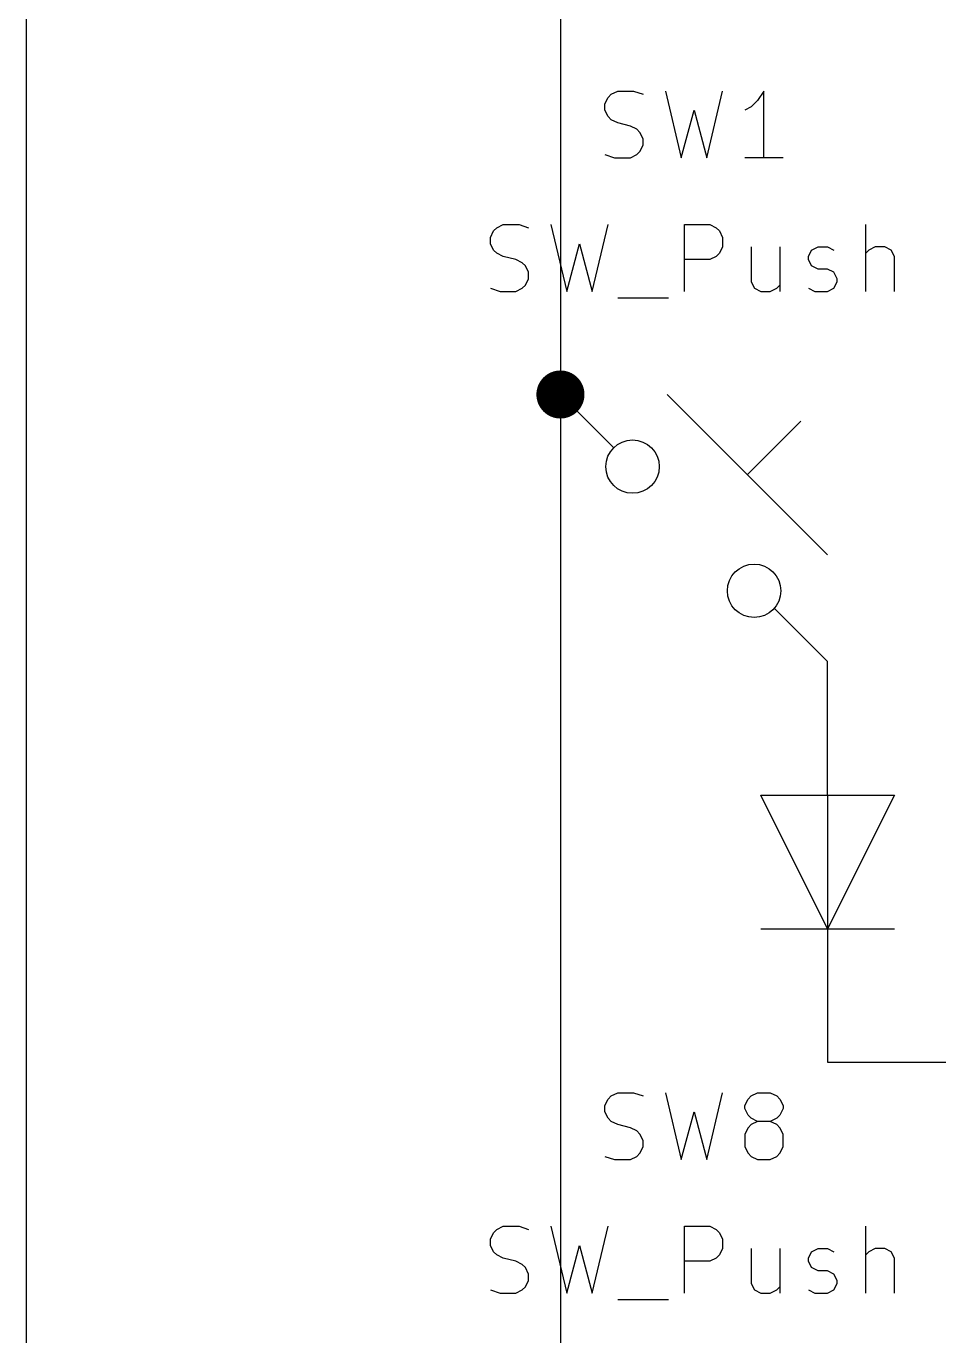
# Model space of a CAD drawing. Header units: inches. Extents: x 0.4 to 11.3, y -7.9 to -0.4.
# Drawn here: x 7.15 to 7.833, y -2.355 to -1.374 of the extents above; entities that cross this region are included whole.
import ezdxf

# ---------------------------------------------------------------- set-up
doc = ezdxf.new("R2010")
doc.units = ezdxf.units.IN
doc.header["$MEASUREMENT"] = 0
for name, color, linetype in [('GREENSIXTYFIVE', 129, 'CONTINUOUS'), ('LIGHTBLUE', 172, 'CONTINUOUS'), ('LIGHTGREEN', 92, 'CONTINUOUS'), ('RED', 14, 'CONTINUOUS')]:
    doc.layers.add(name, color=color, linetype=linetype)

msp = doc.modelspace()

# ---------------------------------------------------------------- linework, layer by layer
at = {"layer": 'GREENSIXTYFIVE', "linetype": 'CONTINUOUS'}
for p, q in [((7.58333, -1.43233), (7.58571, -1.42757)), ((7.58333, -1.43233), (7.58571, -1.42757)), ((7.58571, -1.42757), (7.58809, -1.42519)), ((7.58571, -1.42757), (7.58809, -1.42519)), ((7.58809, -1.42519), (7.59286, -1.4228)), ((7.58809, -1.42519), (7.59286, -1.4228)), ((7.59286, -1.4228), (7.60476, -1.4228)), ((7.59286, -1.4228), (7.60476, -1.4228)), ((7.60476, -1.4228), (7.61191, -1.42519)), ((7.60476, -1.4228), (7.61191, -1.42519)), ((7.62857, -1.4228), (7.64048, -1.4728)), ((7.62857, -1.4228), (7.64048, -1.4728)), ((7.65952, -1.4728), (7.67143, -1.4228)), ((7.65952, -1.4728), (7.67143, -1.4228)), ((7.69762, -1.42995), (7.69285, -1.43471)), ((7.69762, -1.42995), (7.69285, -1.43471)), ((7.70238, -1.4228), (7.69762, -1.42995)), ((7.70238, -1.4228), (7.69762, -1.42995)), ((7.70238, -1.4728), (7.70238, -1.4228)), ((7.70238, -1.4728), (7.70238, -1.4228)), ((7.58333, -1.43709), (7.58333, -1.43233)), ((7.58333, -1.43709), (7.58333, -1.43233)), ((7.58571, -1.44185), (7.58333, -1.43709)), ((7.58571, -1.44185), (7.58333, -1.43709)), ((7.64048, -1.4728), (7.65, -1.43709)), ((7.64048, -1.4728), (7.65, -1.43709)), ((7.65, -1.43709), (7.65952, -1.4728)), ((7.65, -1.43709), (7.65952, -1.4728)), ((7.69285, -1.43471), (7.68809, -1.43709)), ((7.69285, -1.43471), (7.68809, -1.43709)), ((7.58809, -1.44423), (7.58571, -1.44185)), ((7.58809, -1.44423), (7.58571, -1.44185)), ((7.59286, -1.44661), (7.58809, -1.44423)), ((7.59286, -1.44661), (7.58809, -1.44423)), ((7.60238, -1.449), (7.59286, -1.44661)), ((7.60238, -1.449), (7.59286, -1.44661)), ((7.60714, -1.45137), (7.60238, -1.449)), ((7.60714, -1.45137), (7.60238, -1.449)), ((7.60952, -1.45376), (7.60714, -1.45137)), ((7.60952, -1.45376), (7.60714, -1.45137)), ((7.61191, -1.45852), (7.60952, -1.45376)), ((7.61191, -1.45852), (7.60952, -1.45376)), ((7.61191, -1.46328), (7.61191, -1.45852)), ((7.61191, -1.46328), (7.61191, -1.45852)), ((7.58333, -1.47043), (7.59048, -1.4728)), ((7.58333, -1.47043), (7.59048, -1.4728)), ((7.60238, -1.4728), (7.60714, -1.47043)), ((7.60238, -1.4728), (7.60714, -1.47043)), ((7.60714, -1.47043), (7.60952, -1.46804)), ((7.60714, -1.47043), (7.60952, -1.46804)), ((7.60952, -1.46804), (7.61191, -1.46328)), ((7.60952, -1.46804), (7.61191, -1.46328)), ((7.59048, -1.4728), (7.60238, -1.4728)), ((7.59048, -1.4728), (7.60238, -1.4728)), ((7.71667, -1.4728), (7.68809, -1.4728)), ((7.71667, -1.4728), (7.68809, -1.4728)), ((7.49762, -1.53233), (7.5, -1.52757)), ((7.49762, -1.53233), (7.5, -1.52757)), ((7.5, -1.52757), (7.50238, -1.52519)), ((7.5, -1.52757), (7.50238, -1.52519)), ((7.50238, -1.52519), (7.50715, -1.5228)), ((7.50238, -1.52519), (7.50715, -1.5228)), ((7.50715, -1.5228), (7.51905, -1.5228)), ((7.50715, -1.5228), (7.51905, -1.5228)), ((7.51905, -1.5228), (7.52619, -1.52519)), ((7.51905, -1.5228), (7.52619, -1.52519)), ((7.54286, -1.5228), (7.55476, -1.5728)), ((7.54286, -1.5228), (7.55476, -1.5728)), ((7.57381, -1.5728), (7.58572, -1.5228)), ((7.57381, -1.5728), (7.58572, -1.5228)), ((7.64285, -1.5728), (7.64285, -1.5228)), ((7.64285, -1.5228), (7.6619, -1.5228)), ((7.64285, -1.5728), (7.64285, -1.5228)), ((7.64285, -1.5228), (7.6619, -1.5228)), ((7.6619, -1.5228), (7.66667, -1.52519)), ((7.6619, -1.5228), (7.66667, -1.52519)), ((7.66667, -1.52519), (7.66905, -1.52757)), ((7.66667, -1.52519), (7.66905, -1.52757)), ((7.66905, -1.52757), (7.67143, -1.53233)), ((7.66905, -1.52757), (7.67143, -1.53233)), ((7.77857, -1.5728), (7.77857, -1.5228)), ((7.77857, -1.5728), (7.77857, -1.5228)), ((7.49762, -1.53709), (7.49762, -1.53233)), ((7.49762, -1.53709), (7.49762, -1.53233)), ((7.5, -1.54185), (7.49762, -1.53709)), ((7.5, -1.54185), (7.49762, -1.53709)), ((7.55476, -1.5728), (7.56429, -1.53709)), ((7.55476, -1.5728), (7.56429, -1.53709)), ((7.56429, -1.53709), (7.57381, -1.5728)), ((7.56429, -1.53709), (7.57381, -1.5728)), ((7.67143, -1.53233), (7.67143, -1.53947)), ((7.67143, -1.53233), (7.67143, -1.53947)), ((7.50238, -1.54423), (7.5, -1.54185)), ((7.50238, -1.54423), (7.5, -1.54185)), ((7.50715, -1.54661), (7.50238, -1.54423)), ((7.50715, -1.54661), (7.50238, -1.54423)), ((7.51667, -1.549), (7.50715, -1.54661)), ((7.51667, -1.549), (7.50715, -1.54661)), ((7.52143, -1.55137), (7.51667, -1.549)), ((7.52143, -1.55137), (7.51667, -1.549)), ((7.6619, -1.549), (7.64285, -1.549)), ((7.6619, -1.549), (7.64285, -1.549)), ((7.66667, -1.54661), (7.6619, -1.549)), ((7.66667, -1.54661), (7.6619, -1.549)), ((7.66905, -1.54423), (7.66667, -1.54661)), ((7.66905, -1.54423), (7.66667, -1.54661)), ((7.67143, -1.53947), (7.66905, -1.54423)), ((7.67143, -1.53947), (7.66905, -1.54423)), ((7.69285, -1.53947), (7.69285, -1.56566)), ((7.69285, -1.53947), (7.69285, -1.56566)), ((7.71428, -1.53947), (7.71428, -1.5728)), ((7.71428, -1.53947), (7.71428, -1.5728)), ((7.73571, -1.54661), (7.73809, -1.54185)), ((7.73571, -1.54661), (7.73809, -1.54185)), ((7.73571, -1.549), (7.73571, -1.54661)), ((7.73571, -1.549), (7.73571, -1.54661)), ((7.73809, -1.55376), (7.73571, -1.549)), ((7.73809, -1.55376), (7.73571, -1.549)), ((7.73809, -1.54185), (7.74285, -1.53947)), ((7.73809, -1.54185), (7.74285, -1.53947)), ((7.74285, -1.53947), (7.75, -1.53947)), ((7.74285, -1.53947), (7.75, -1.53947)), ((7.75, -1.53947), (7.75476, -1.54185)), ((7.75, -1.53947), (7.75476, -1.54185)), ((7.78095, -1.54185), (7.77857, -1.54423)), ((7.78095, -1.54185), (7.77857, -1.54423)), ((7.78571, -1.53947), (7.78095, -1.54185)), ((7.78571, -1.53947), (7.78095, -1.54185)), ((7.79285, -1.53947), (7.78571, -1.53947)), ((7.79285, -1.53947), (7.78571, -1.53947)), ((7.79761, -1.54185), (7.79285, -1.53947)), ((7.79761, -1.54185), (7.79285, -1.53947)), ((7.8, -1.54661), (7.79761, -1.54185)), ((7.8, -1.54661), (7.79761, -1.54185)), ((7.8, -1.5728), (7.8, -1.54661)), ((7.8, -1.5728), (7.8, -1.54661)), ((7.52381, -1.55376), (7.52143, -1.55137)), ((7.52381, -1.55376), (7.52143, -1.55137)), ((7.52619, -1.55852), (7.52381, -1.55376)), ((7.52619, -1.55852), (7.52381, -1.55376)), ((7.52619, -1.56328), (7.52619, -1.55852)), ((7.52619, -1.56328), (7.52619, -1.55852)), ((7.74285, -1.55614), (7.73809, -1.55376)), ((7.74285, -1.55614), (7.73809, -1.55376)), ((7.75, -1.55614), (7.74285, -1.55614)), ((7.75, -1.55614), (7.74285, -1.55614)), ((7.75476, -1.55852), (7.75, -1.55614)), ((7.75476, -1.55852), (7.75, -1.55614)), ((7.75714, -1.56328), (7.75476, -1.55852)), ((7.75714, -1.56328), (7.75476, -1.55852)), ((7.52143, -1.57043), (7.52381, -1.56804)), ((7.52143, -1.57043), (7.52381, -1.56804)), ((7.52381, -1.56804), (7.52619, -1.56328)), ((7.52381, -1.56804), (7.52619, -1.56328)), ((7.69285, -1.56566), (7.69524, -1.57043)), ((7.69285, -1.56566), (7.69524, -1.57043)), ((7.7119, -1.57043), (7.71428, -1.56804)), ((7.7119, -1.57043), (7.71428, -1.56804)), ((7.75476, -1.57043), (7.75714, -1.56566)), ((7.75476, -1.57043), (7.75714, -1.56566)), ((7.75714, -1.56566), (7.75714, -1.56328)), ((7.75714, -1.56566), (7.75714, -1.56328)), ((7.49762, -1.57043), (7.50476, -1.5728)), ((7.49762, -1.57043), (7.50476, -1.5728)), ((7.50476, -1.5728), (7.51667, -1.5728)), ((7.50476, -1.5728), (7.51667, -1.5728)), ((7.51667, -1.5728), (7.52143, -1.57043)), ((7.51667, -1.5728), (7.52143, -1.57043)), ((7.59286, -1.57757), (7.63095, -1.57757)), ((7.59286, -1.57757), (7.63095, -1.57757)), ((7.69524, -1.57043), (7.7, -1.5728)), ((7.69524, -1.57043), (7.7, -1.5728)), ((7.7, -1.5728), (7.70714, -1.5728)), ((7.7, -1.5728), (7.70714, -1.5728)), ((7.70714, -1.5728), (7.7119, -1.57043)), ((7.70714, -1.5728), (7.7119, -1.57043)), ((7.73571, -1.57043), (7.74047, -1.5728)), ((7.73571, -1.57043), (7.74047, -1.5728)), ((7.74047, -1.5728), (7.75, -1.5728)), ((7.74047, -1.5728), (7.75, -1.5728)), ((7.75, -1.5728), (7.75476, -1.57043)), ((7.75, -1.5728), (7.75476, -1.57043)), ((7.58571, -2.17757), (7.58809, -2.17519)), ((7.58571, -2.17757), (7.58809, -2.17519)), ((7.58809, -2.17519), (7.59286, -2.1728)), ((7.58809, -2.17519), (7.59286, -2.1728)), ((7.59286, -2.1728), (7.60476, -2.1728)), ((7.59286, -2.1728), (7.60476, -2.1728)), ((7.60476, -2.1728), (7.61191, -2.17519)), ((7.60476, -2.1728), (7.61191, -2.17519)), ((7.62857, -2.1728), (7.64048, -2.2228)), ((7.62857, -2.1728), (7.64048, -2.2228)), ((7.65952, -2.2228), (7.67143, -2.1728)), ((7.65952, -2.2228), (7.67143, -2.1728)), ((7.69047, -2.17757), (7.69285, -2.17519)), ((7.69047, -2.17757), (7.69285, -2.17519)), ((7.69285, -2.17519), (7.69762, -2.1728)), ((7.69285, -2.17519), (7.69762, -2.1728)), ((7.69762, -2.1728), (7.70714, -2.1728)), ((7.69762, -2.1728), (7.70714, -2.1728)), ((7.70714, -2.1728), (7.7119, -2.17519)), ((7.70714, -2.1728), (7.7119, -2.17519)), ((7.7119, -2.17519), (7.71428, -2.17757)), ((7.7119, -2.17519), (7.71428, -2.17757)), ((7.58333, -2.18233), (7.58571, -2.17757)), ((7.58333, -2.18233), (7.58571, -2.17757)), ((7.58333, -2.18709), (7.58333, -2.18233)), ((7.58333, -2.18709), (7.58333, -2.18233)), ((7.68809, -2.18233), (7.69047, -2.17757)), ((7.68809, -2.18233), (7.69047, -2.17757)), ((7.68809, -2.18471), (7.68809, -2.18233)), ((7.68809, -2.18471), (7.68809, -2.18233)), ((7.69047, -2.18947), (7.68809, -2.18471)), ((7.69047, -2.18947), (7.68809, -2.18471)), ((7.71428, -2.17757), (7.71667, -2.18233)), ((7.71428, -2.17757), (7.71667, -2.18233)), ((7.71667, -2.18471), (7.71428, -2.18947)), ((7.71667, -2.18471), (7.71428, -2.18947)), ((7.71667, -2.18233), (7.71667, -2.18471)), ((7.71667, -2.18233), (7.71667, -2.18471)), ((7.58571, -2.19185), (7.58333, -2.18709)), ((7.58571, -2.19185), (7.58333, -2.18709)), ((7.58809, -2.19423), (7.58571, -2.19185)), ((7.58809, -2.19423), (7.58571, -2.19185)), ((7.59286, -2.19661), (7.58809, -2.19423)), ((7.59286, -2.19661), (7.58809, -2.19423)), ((7.64048, -2.2228), (7.65, -2.18709)), ((7.64048, -2.2228), (7.65, -2.18709)), ((7.65, -2.18709), (7.65952, -2.2228)), ((7.65, -2.18709), (7.65952, -2.2228)), ((7.69285, -2.19185), (7.69047, -2.18947)), ((7.69285, -2.19185), (7.69047, -2.18947)), ((7.69762, -2.19423), (7.69285, -2.19185)), ((7.69762, -2.19423), (7.69285, -2.19185)), ((7.69762, -2.19423), (7.69285, -2.19661)), ((7.69762, -2.19423), (7.69285, -2.19661)), ((7.70714, -2.19423), (7.69762, -2.19423)), ((7.70714, -2.19423), (7.69762, -2.19423)), ((7.7119, -2.19185), (7.70714, -2.19423)), ((7.7119, -2.19185), (7.70714, -2.19423)), ((7.7119, -2.19661), (7.70714, -2.19423)), ((7.7119, -2.19661), (7.70714, -2.19423)), ((7.71428, -2.18947), (7.7119, -2.19185)), ((7.71428, -2.18947), (7.7119, -2.19185)), ((7.60238, -2.199), (7.59286, -2.19661)), ((7.60238, -2.199), (7.59286, -2.19661)), ((7.60714, -2.20137), (7.60238, -2.199)), ((7.60714, -2.20137), (7.60238, -2.199)), ((7.60952, -2.20376), (7.60714, -2.20137)), ((7.60952, -2.20376), (7.60714, -2.20137)), ((7.61191, -2.20852), (7.60952, -2.20376)), ((7.61191, -2.20852), (7.60952, -2.20376)), ((7.69047, -2.199), (7.68809, -2.20376)), ((7.69047, -2.199), (7.68809, -2.20376)), ((7.68809, -2.20376), (7.68809, -2.21328)), ((7.68809, -2.20376), (7.68809, -2.21328)), ((7.69285, -2.19661), (7.69047, -2.199)), ((7.69285, -2.19661), (7.69047, -2.199)), ((7.71428, -2.199), (7.7119, -2.19661)), ((7.71428, -2.199), (7.7119, -2.19661)), ((7.71667, -2.20376), (7.71428, -2.199)), ((7.71667, -2.20376), (7.71428, -2.199)), ((7.71667, -2.21328), (7.71667, -2.20376)), ((7.71667, -2.21328), (7.71667, -2.20376)), ((7.60952, -2.21804), (7.61191, -2.21328)), ((7.60952, -2.21804), (7.61191, -2.21328)), ((7.61191, -2.21328), (7.61191, -2.20852)), ((7.61191, -2.21328), (7.61191, -2.20852)), ((7.68809, -2.21328), (7.69047, -2.21804)), ((7.68809, -2.21328), (7.69047, -2.21804)), ((7.71428, -2.21804), (7.71667, -2.21328)), ((7.71428, -2.21804), (7.71667, -2.21328)), ((7.58333, -2.22043), (7.59048, -2.2228)), ((7.58333, -2.22043), (7.59048, -2.2228)), ((7.59048, -2.2228), (7.60238, -2.2228)), ((7.59048, -2.2228), (7.60238, -2.2228)), ((7.60238, -2.2228), (7.60714, -2.22043)), ((7.60238, -2.2228), (7.60714, -2.22043)), ((7.60714, -2.22043), (7.60952, -2.21804)), ((7.60714, -2.22043), (7.60952, -2.21804)), ((7.69047, -2.21804), (7.69285, -2.22043)), ((7.69047, -2.21804), (7.69285, -2.22043)), ((7.69285, -2.22043), (7.69762, -2.2228)), ((7.69285, -2.22043), (7.69762, -2.2228)), ((7.69762, -2.2228), (7.70714, -2.2228)), ((7.69762, -2.2228), (7.70714, -2.2228)), ((7.70714, -2.2228), (7.7119, -2.22043)), ((7.70714, -2.2228), (7.7119, -2.22043)), ((7.7119, -2.22043), (7.71428, -2.21804)), ((7.7119, -2.22043), (7.71428, -2.21804)), ((7.50238, -2.27519), (7.50715, -2.2728)), ((7.50238, -2.27519), (7.50715, -2.2728)), ((7.50715, -2.2728), (7.51905, -2.2728)), ((7.50715, -2.2728), (7.51905, -2.2728)), ((7.51905, -2.2728), (7.52619, -2.27519)), ((7.51905, -2.2728), (7.52619, -2.27519)), ((7.54286, -2.2728), (7.55476, -2.3228)), ((7.54286, -2.2728), (7.55476, -2.3228)), ((7.57381, -2.3228), (7.58572, -2.2728)), ((7.57381, -2.3228), (7.58572, -2.2728)), ((7.64285, -2.3228), (7.64285, -2.2728)), ((7.64285, -2.2728), (7.6619, -2.2728)), ((7.64285, -2.3228), (7.64285, -2.2728)), ((7.64285, -2.2728), (7.6619, -2.2728)), ((7.6619, -2.2728), (7.66667, -2.27519)), ((7.6619, -2.2728), (7.66667, -2.27519)), ((7.77857, -2.3228), (7.77857, -2.2728)), ((7.77857, -2.3228), (7.77857, -2.2728)), ((7.49762, -2.28233), (7.5, -2.27757)), ((7.49762, -2.28233), (7.5, -2.27757)), ((7.49762, -2.28709), (7.49762, -2.28233)), ((7.49762, -2.28709), (7.49762, -2.28233)), ((7.5, -2.27757), (7.50238, -2.27519)), ((7.5, -2.27757), (7.50238, -2.27519)), ((7.66667, -2.27519), (7.66905, -2.27757)), ((7.66667, -2.27519), (7.66905, -2.27757)), ((7.66905, -2.27757), (7.67143, -2.28233)), ((7.66905, -2.27757), (7.67143, -2.28233)), ((7.67143, -2.28233), (7.67143, -2.28947)), ((7.67143, -2.28233), (7.67143, -2.28947)), ((7.5, -2.29185), (7.49762, -2.28709)), ((7.5, -2.29185), (7.49762, -2.28709)), ((7.50238, -2.29423), (7.5, -2.29185)), ((7.50238, -2.29423), (7.5, -2.29185)), ((7.50715, -2.29661), (7.50238, -2.29423)), ((7.50715, -2.29661), (7.50238, -2.29423)), ((7.55476, -2.3228), (7.56429, -2.28709)), ((7.55476, -2.3228), (7.56429, -2.28709)), ((7.56429, -2.28709), (7.57381, -2.3228)), ((7.56429, -2.28709), (7.57381, -2.3228)), ((7.66905, -2.29423), (7.66667, -2.29661)), ((7.66905, -2.29423), (7.66667, -2.29661)), ((7.67143, -2.28947), (7.66905, -2.29423)), ((7.67143, -2.28947), (7.66905, -2.29423)), ((7.69285, -2.28947), (7.69285, -2.31566)), ((7.69285, -2.28947), (7.69285, -2.31566)), ((7.71428, -2.28947), (7.71428, -2.3228)), ((7.71428, -2.28947), (7.71428, -2.3228)), ((7.73571, -2.29661), (7.73809, -2.29185)), ((7.73571, -2.29661), (7.73809, -2.29185)), ((7.73809, -2.29185), (7.74285, -2.28947)), ((7.73809, -2.29185), (7.74285, -2.28947)), ((7.74285, -2.28947), (7.75, -2.28947)), ((7.74285, -2.28947), (7.75, -2.28947)), ((7.75, -2.28947), (7.75476, -2.29185)), ((7.75, -2.28947), (7.75476, -2.29185)), ((7.78095, -2.29185), (7.77857, -2.29423)), ((7.78095, -2.29185), (7.77857, -2.29423)), ((7.78571, -2.28947), (7.78095, -2.29185)), ((7.78571, -2.28947), (7.78095, -2.29185)), ((7.79285, -2.28947), (7.78571, -2.28947)), ((7.79285, -2.28947), (7.78571, -2.28947)), ((7.79761, -2.29185), (7.79285, -2.28947)), ((7.79761, -2.29185), (7.79285, -2.28947)), ((7.8, -2.29661), (7.79761, -2.29185)), ((7.8, -2.29661), (7.79761, -2.29185)), ((7.51667, -2.299), (7.50715, -2.29661)), ((7.51667, -2.299), (7.50715, -2.29661)), ((7.52143, -2.30137), (7.51667, -2.299)), ((7.52143, -2.30137), (7.51667, -2.299)), ((7.52381, -2.30376), (7.52143, -2.30137)), ((7.52381, -2.30376), (7.52143, -2.30137)), ((7.52619, -2.30852), (7.52381, -2.30376)), ((7.52619, -2.30852), (7.52381, -2.30376)), ((7.6619, -2.299), (7.64285, -2.299)), ((7.6619, -2.299), (7.64285, -2.299)), ((7.66667, -2.29661), (7.6619, -2.299)), ((7.66667, -2.29661), (7.6619, -2.299)), ((7.73571, -2.299), (7.73571, -2.29661)), ((7.73571, -2.299), (7.73571, -2.29661)), ((7.73809, -2.30376), (7.73571, -2.299)), ((7.73809, -2.30376), (7.73571, -2.299)), ((7.74285, -2.30614), (7.73809, -2.30376)), ((7.74285, -2.30614), (7.73809, -2.30376)), ((7.8, -2.3228), (7.8, -2.29661)), ((7.8, -2.3228), (7.8, -2.29661)), ((7.52381, -2.31804), (7.52619, -2.31328)), ((7.52381, -2.31804), (7.52619, -2.31328)), ((7.52619, -2.31328), (7.52619, -2.30852)), ((7.52619, -2.31328), (7.52619, -2.30852)), ((7.75, -2.30614), (7.74285, -2.30614)), ((7.75, -2.30614), (7.74285, -2.30614)), ((7.75476, -2.30852), (7.75, -2.30614)), ((7.75476, -2.30852), (7.75, -2.30614)), ((7.75714, -2.31328), (7.75476, -2.30852)), ((7.75714, -2.31328), (7.75476, -2.30852)), ((7.75714, -2.31566), (7.75714, -2.31328)), ((7.75714, -2.31566), (7.75714, -2.31328)), ((7.49762, -2.32043), (7.50476, -2.3228)), ((7.49762, -2.32043), (7.50476, -2.3228)), ((7.50476, -2.3228), (7.51667, -2.3228)), ((7.50476, -2.3228), (7.51667, -2.3228)), ((7.51667, -2.3228), (7.52143, -2.32043)), ((7.51667, -2.3228), (7.52143, -2.32043)), ((7.52143, -2.32043), (7.52381, -2.31804)), ((7.52143, -2.32043), (7.52381, -2.31804)), ((7.69285, -2.31566), (7.69524, -2.32043)), ((7.69285, -2.31566), (7.69524, -2.32043)), ((7.69524, -2.32043), (7.7, -2.3228)), ((7.69524, -2.32043), (7.7, -2.3228)), ((7.7, -2.3228), (7.70714, -2.3228)), ((7.7, -2.3228), (7.70714, -2.3228)), ((7.70714, -2.3228), (7.7119, -2.32043)), ((7.70714, -2.3228), (7.7119, -2.32043)), ((7.7119, -2.32043), (7.71428, -2.31804)), ((7.7119, -2.32043), (7.71428, -2.31804)), ((7.73571, -2.32043), (7.74047, -2.3228)), ((7.73571, -2.32043), (7.74047, -2.3228)), ((7.74047, -2.3228), (7.75, -2.3228)), ((7.74047, -2.3228), (7.75, -2.3228)), ((7.75, -2.3228), (7.75476, -2.32043)), ((7.75, -2.3228), (7.75476, -2.32043)), ((7.75476, -2.32043), (7.75714, -2.31566)), ((7.75476, -2.32043), (7.75714, -2.31566)), ((7.59286, -2.32757), (7.63095, -2.32757)), ((7.59286, -2.32757), (7.63095, -2.32757))]:
    msp.add_line(p, q, dxfattribs=at)
at = {"layer": 'LIGHTBLUE', "linetype": 'CONTINUOUS'}
msp.add_line((7.15, -0.75), (7.15, -6.45), dxfattribs=at)
at = {"layer": 'LIGHTGREEN', "linetype": 'CONTINUOUS'}
for p, q in [((7.55, -1.3), (7.55, -1.65)), ((7.55, -1.65), (7.55, -2.4)), ((7.75, -2.15), (8.1, -2.15))]:
    msp.add_line(p, q, dxfattribs=at)
at = {"layer": 'LIGHTGREEN', "const_width": 0.018}
msp.add_lwpolyline([(7.541, -1.65, 1), (7.559, -1.65, 1)], format="xyb", close=True, dxfattribs=at)
at = {"layer": 'RED', "linetype": 'CONTINUOUS'}
for p, q in [((7.55, -1.65), (7.59, -1.69)), ((7.63, -1.65), (7.75, -1.77)), ((7.69, -1.71), (7.73, -1.67)), ((7.71, -1.81), (7.75, -1.85)), ((7.75, -1.95), (7.75, -1.85)), ((7.75, -1.95), (7.75, -1.85)), ((7.7, -1.95), (7.8, -1.95)), ((7.75, -2.05), (7.7, -1.95)), ((7.8, -1.95), (7.75, -2.05)), ((7.75, -1.95), (7.75, -2.05)), ((7.7, -2.05), (7.8, -2.05)), ((7.75, -2.05), (7.75, -2.15)), ((7.75, -2.05), (7.75, -2.15))]:
    msp.add_line(p, q, dxfattribs=at)
at = {"layer": 'RED'}
for centre in [(7.604, -1.704), (7.695, -1.797)]:
    msp.add_circle(centre, 0.02, dxfattribs=at)

doc.saveas('drawing.dxf')
